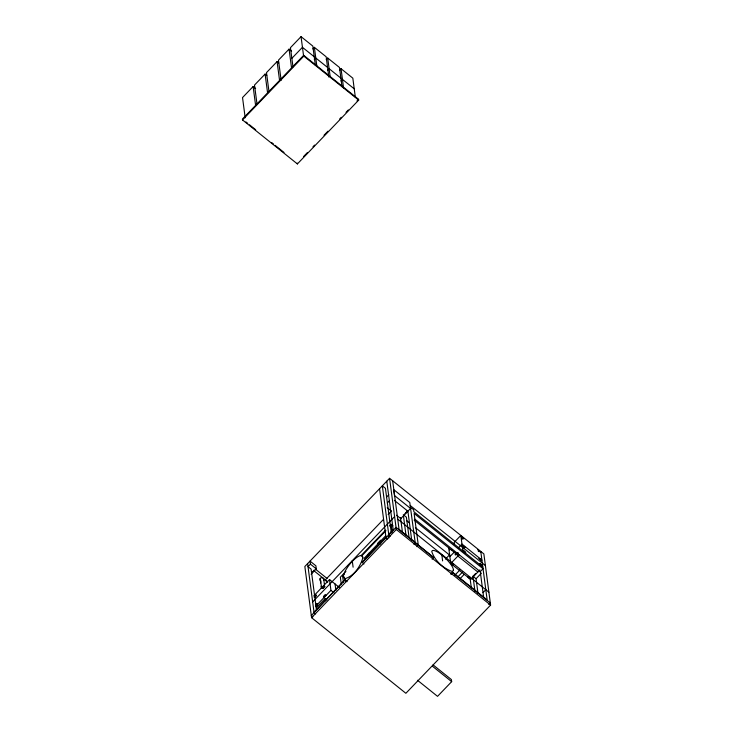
<?xml version="1.0" encoding="UTF-8"?>
<svg xmlns="http://www.w3.org/2000/svg" width="733" height="733" viewBox="0 0 733 733"><rect width="100%" height="100%" fill="white"/><g stroke="black" fill="none" stroke-linecap="round" stroke-linejoin="round"><path stroke-width="1.1" d="M451.143 562.889L453.306 565.198M315.245 597.056L315.602 596.415M316.464 605.879L317.068 605.073M455.715 552.966L455.395 553.617A3.335 1.017 -51.3 0 0 455.569 554.963L455.963 554.872A3.335 1.017 -51.3 0 0 458.152 552.984M451.849 549.484L451.904 549.924M255.643 88.565L253.123 86.54L242.531 97.562L245.189 117.775M266.785 75.417L265.099 74.07L254.507 85.092L257.026 104.178M278.769 62.946L277.083 61.59L266.491 72.622L269.002 91.707M291.587 51.145L289.068 49.12L278.476 60.152L281.133 80.355M315.355 65.292L312.826 46.097L301.043 36.65L290.451 47.672L292.98 66.868M291.853 58.338L302.445 47.315L314.237 56.762M303.691 55.296L242.403 119.103L242.513 119.937L297.387 163.935L358.684 100.128L358.574 99.294L303.691 55.296L303.81 56.129L358.684 100.128M242.513 119.937L303.81 56.129M312.863 48.919L314.375 47.343L326.167 56.789L328.833 77.057M314.265 59.584L315.786 58.008L327.569 67.454M326.194 59.602L327.706 58.026L339.498 67.482L342.027 86.677M327.605 70.267L329.117 68.691L340.9 78.147M339.535 70.295L341.047 68.719L352.83 78.165L355.358 97.361M340.937 80.96L342.448 79.384L354.231 88.83M303.563 156.55L307.494 152.464M313 146.737L314.567 145.097M323.995 135.284L327.926 131.198M339.718 118.92L341.285 117.289M346.003 112.378L348.358 109.923M356.998 100.925L358.574 99.294M389.571 478.301L304.846 566.499L311.58 617.69L405.871 693.29L490.597 605.091L483.862 553.901L389.571 478.301L396.306 529.492L490.597 605.091M311.122 574.26L316.299 568.863L315.905 565.821L310.022 561.102L310.425 564.153L308.025 566.655L311.113 569.129L316.509 610.131M386.584 497.029L388.811 494.72M387.363 502.939L389.589 500.63M383.414 519.45L325.058 580.197L327.724 582.103M388.142 514.529L391.303 511.24M314.109 595.562L329.511 579.528L339.379 587.435M312.661 601.912L394.611 516.6M345.912 571.41L340.359 577.192L341.248 583.917M360.975 555.733L385.558 530.142M389.525 526.01L391.11 524.361L392.879 525.781M343.456 582.497L342.577 575.836L344.153 574.196M361.506 556.127L385.952 530.683M410.416 507.291L413.623 509.655L413.898 511.79L482.827 567.049M315.538 606.383L330.94 590.349L329.511 579.528M400.667 518.735L410.672 508.317M377.468 543.474L380.619 540.184M316.216 607.895L325.113 598.632L326.845 600.025M364.035 558.409L385.714 535.75M314.008 612.137L345.087 579.776L346.856 581.187M385.952 537.243L362.093 562.074L363.925 564.016M388.728 534.348L393.181 529.721M345.087 579.776L311.296 615.564L312.844 616.801M362.166 562.605L396.031 527.357L433.707 557.566L432.122 559.215M311.58 617.69L396.306 529.492M413.815 544.179L415.208 542.732L409.784 502.517L393.703 489.626L394.482 495.535L410.562 508.436M416.912 546.662L418.305 545.215L414.118 513.466L483.047 568.726L480.262 571.621L483.698 597.725M445.508 559.059L449.622 554.78M449.87 556.677L454.524 551.839M458.427 547.771L461.973 544.088L481.902 560.067M479.968 569.825L470.705 579.473L450.768 563.494L459.325 554.588M452.453 564.694L453.287 563.824M450.978 573.857L452.563 572.207L487.152 599.942L480.766 551.418M451.052 574.388L452.563 572.207M454.698 575.378L460.205 569.651M457.878 576.871L462.615 571.942M460.315 578.429L464.255 574.315M468.332 577.338L468.964 577.925L469.798 577.063M474.993 591.568L472.968 576.248L475.699 573.417M477.989 593.336L476.065 578.731L481.471 573.105M483.029 592.612L485.805 589.717M488.819 604.514L490.322 602.957L452.637 572.748M433.056 664.868L451.391 679.564L451.665 681.653L437.546 696.35L417.471 680.251M315.749 596.25L316.317 595.938M462.156 539.012L462.211 538.581M461.46 537.93L462.083 538.425M462.257 546.085L464.126 547.945M462.935 551.216L464.172 552.206M479.794 564.987L480.408 565.482M461.405 537.564L462.835 538.993M479.73 564.621L480.683 565.445M468.964 577.925L470.045 578.044M245.94 121.935L247.708 123.355M249.486 124.775L255.68 129.741M271.613 142.523L273.382 143.934M275.15 145.354L284.001 152.455M485.402 565.583L410.178 505.477M394.345 500.346L407.896 511.213L411.699 540.065M414.878 519.193L480.262 571.621M414.163 520.146L456.155 553.818M403.297 514.694L406.394 517.177L409.023 537.179M406.705 520.687L409.298 522.766M415.419 527.668L449.448 554.954M472.968 576.248L476.065 578.731M387.235 507.758L391.468 511.148M396.544 515.226L400.777 518.616M397.707 519.083L488.902 592.2M390.35 536.125L388.802 534.879L382.342 485.823L385.439 488.306L391.312 532.918M387.565 539.012L386.016 537.775L379.557 488.719M342.577 575.836L344.354 577.265M345.161 580.316L346.92 581.727M310.425 564.153L316.299 568.863M315.52 569.202L327.055 578.447M313.678 570.549L326.982 581.214M432.461 666.251L451.665 681.653M330.94 590.349L334.092 592.878M315.63 613.906L314.081 612.669L307.622 563.604M478.228 551.033L478.86 551.619M464.438 552.517L464.804 553.076M449.732 549.97L449.375 549.411M468.057 577.027L467.7 576.468M477.742 571.291L477.843 572.042L457.905 556.063L457.584 553.626M470.018 577.824L471.337 587.857M462.889 551.069L460.828 535.438L454.158 542.383L454.442 544.546M448.733 548.027L450.768 563.494M441.761 554.405L442.613 560.892M433.707 557.566L399.054 529.308L392.659 480.784M414.777 542.438L415.07 544.711M403.452 515.84L406.045 535.557M400.52 517.59L402.518 532.79M341.047 68.719L343.566 87.914M386.786 481.196L393.245 530.252M391.11 524.361L392.155 532.295M327.706 58.026L330.097 76.159M388.38 534.669L388.82 538.022M381.169 540.478L381.472 542.75M379.786 541.925L380.088 544.225M314.375 47.343L316.903 66.538M369.194 552.948L369.496 555.248M301.043 36.65L303.572 55.845M367.801 554.395L368.103 556.695M289.068 49.12L291.578 68.206M352.243 560.708L353.104 567.195M297.277 163.102L297.387 163.935M345.39 579.079L345.683 581.296M277.083 61.59L279.594 80.676M335.036 583.954L335.897 590.532M265.099 74.07L267.618 93.155M323.748 579.363L324.481 584.961M325.113 598.632L325.406 600.877M320.294 578.328L321.622 588.407M320.44 580.884L320.724 582.982M321.155 586.281L321.457 588.544M253.123 86.54L255.634 105.625M457.85 552.7A1.979 0.605 -51.3 0 1 456.421 553.864A1.979 0.605 -51.3 0 1 456.21 553.076M407.521 511.029A4.16 1.274 -51.3 0 1 404.744 513.915M407.145 511.029A3.17 0.971 -51.3 0 1 406.659 511.689M406.109 512.303A3.17 0.971 -51.3 0 1 405.56 512.825M320.871 581.141A1.979 1.814 -7.5 0 1 320 578.722A1.979 1.814 -7.5 0 1 322.667 577.87A1.979 1.814 -7.5 0 1 323.537 580.289M314.274 569.972A1.878 0.577 -51.3 0 1 313.99 570.366M313.669 570.723A1.878 0.577 -51.3 0 1 313.339 571.034M312.753 571.428A1.878 0.577 -51.3 0 1 312.533 571.474M315.666 604.45A1.668 0.513 -51.3 0 1 317.151 603.644A1.668 0.513 -51.3 0 1 315.841 605.751M314.017 596.186A1.668 0.513 -51.3 0 1 315.584 594.545A1.668 0.513 -51.3 0 1 315.712 595.498A1.668 0.513 -51.3 0 1 314.136 597.138M316.125 605.889A1.668 0.513 -51.3 0 1 316.885 604.872M317.453 604.386A1.668 0.513 -51.3 0 1 317.691 604.258M314.943 596.928A1.668 0.513 -51.3 0 1 316.271 595.425M323.427 588.095A1.668 0.513 -51.3 0 1 323.647 587.747M323.904 587.399A1.668 0.513 -51.3 0 1 325.003 586.455M324.609 597.056A1.668 0.513 -51.3 0 1 325.938 595.553M461.424 536.474L463.861 538.737L461.424 536.474M462.569 545.169L465.006 547.432L462.569 545.169M463.247 550.291L465.684 552.554L463.247 550.291M477.934 549.704L480.372 551.967L477.934 549.704M479.08 558.399L481.517 560.663L479.08 558.399M479.758 563.53L482.186 565.794L479.758 563.53M362.835 557.795C360.379 566.618 353.709 576.468 344.519 578.804L343.365 576.587A14.55 4.453 -51.3 0 1 350.878 562.917L353.407 560.25A14.55 4.453 -51.3 0 1 362.588 556.32L362.835 557.795M453.434 570.146L452.957 571.089L451.775 571.346C443.025 568.102 434.696 560.589 431.783 551.637A14.55 3.894 43.8 0 1 440.221 553.791L443.034 556.017A14.55 3.894 43.8 0 1 453.177 568.57L453.434 570.146M323.143 587.958A1.668 0.513 -51.3 0 0 324.398 585.713A1.668 0.513 -51.3 0 0 322.502 587.353A1.668 0.513 -51.3 0 0 323.143 587.958M324.325 596.919A1.668 0.513 -51.3 0 0 325.58 594.674A1.668 0.513 -51.3 0 0 323.684 596.314A1.668 0.513 -51.3 0 0 324.325 596.919"/></g></svg>
